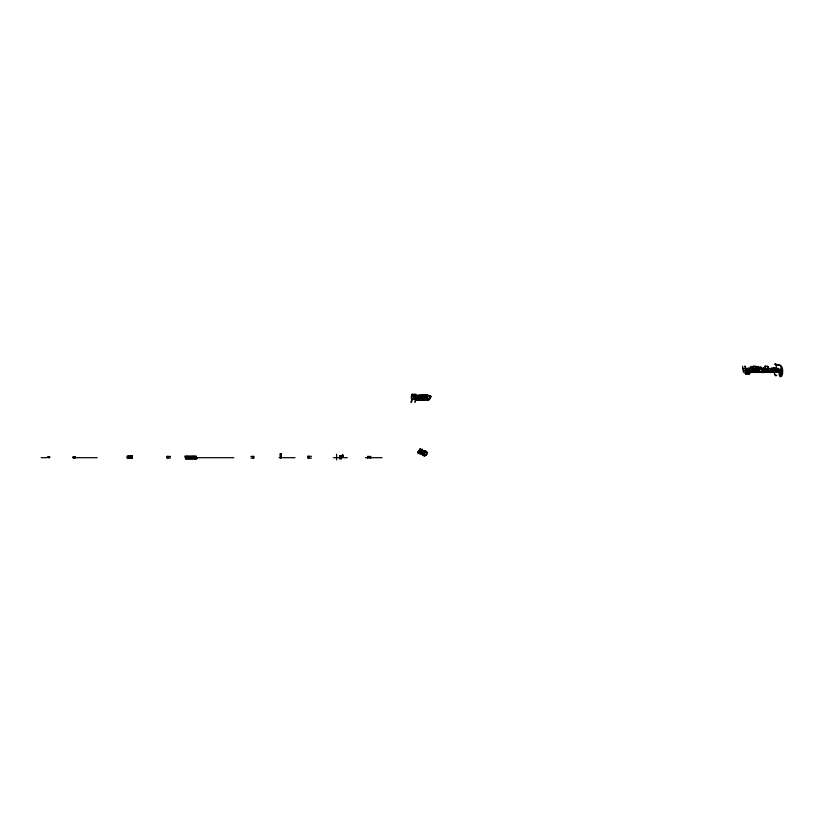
<?xml version="1.0" encoding="UTF-8"?>
<svg xmlns="http://www.w3.org/2000/svg" width="824" height="824" viewBox="0 0 824 824"><rect width="100%" height="100%" fill="white"/><g stroke="black" fill="none" stroke-linecap="round" stroke-linejoin="round"><path stroke-width="1.24" d="M427.11 395.376L426.945 396.251L427.419 395.057L430.653 396.159L429.881 397.518A6.118 1.36 -71.2 0 0 429.86 397.838A3.656 0.814 -71.2 0 1 429.84 398.054L429.036 399.846M414.194 398.878L415.708 395.355M423.969 398.641L425.483 395.118M416.233 395.623L415.584 398.96L419.344 400.011M417.191 395.582L416.233 398.28M763.735 372.108L763.529 371.202A6.314 3.966 90 0 1 763.766 370.759L764.167 369.955A1.112 0.7 -90 0 0 763.858 368.349L764.291 368.771M422.496 450.666L422.073 451.377M415.687 399.321L414.925 402.596M424.412 395.654L423.33 398.456M415.008 395.458L414.977 395.417A2.338 0.525 -71.2 0 0 414.627 395.561A3.049 0.68 -71.2 0 0 414.451 395.788A2.472 0.546 -71.2 0 0 414.009 396.55L411.495 396.756L412.288 394.243L415.893 394.408L415.687 396.488A2.853 0.639 -71.2 0 1 414.647 398.723L414.451 398.971M766.711 371.439L766.722 371.253A4.254 2.668 -90 0 0 766.073 368.658M417.923 397.24L418.355 396.344L417.912 396.921M422.671 397.127L423.093 396.231L422.681 396.787M756.854 372.036L755.958 372.335M759.913 372.118L758.636 372.479L758.039 371.387A2.812 1.761 -90 0 0 758.337 371.943M419.334 399.825L419.581 399.094M766.711 372.118L766.639 372.335A4.841 3.039 -90 0 1 765.98 371.027C766.505 375.394 768.905 368.73 766.001 368.225M747.77 368.709L747.759 368.822A2.688 1.689 -90 0 0 748.151 370.666M752.013 372.067L751.704 372.52A1.051 0.659 -90 0 1 751.313 372.417L751.035 372.067M185.4 457.691L185.266 456.094M753.672 372.108L753.177 371.253M411.248 398.085L411.609 394.748L412.288 394.243M197.4 457.742C196.977 460.019 192.548 460.389 193.455 456.094M414.359 398.662L415.461 395.778M417.593 399.764L417.727 399.238M424.133 398.425L425.236 395.541M415.698 395.716L414.524 398.713M425.472 395.541L424.247 398.713M419.426 452.417L423.155 454.488M775.065 364.115L779.72 365.372L775.065 364.115A8.302 4.347 -78.8 0 1 776.599 365.125M768.287 368.73L768.761 368.225A2.596 1.627 -90 0 1 769.225 368.338L769.462 368.483A3.399 2.132 90 0 1 769.812 368.792M782.625 373.54L781.883 375.826L780.647 376.702A3.976 2.081 -78.8 0 1 780.41 376.671A3.44 1.802 -78.8 0 1 779.494 375.775L779.37 375.435A4.81 2.524 -78.8 0 1 779.236 374.879A5.418 2.843 -78.8 0 1 779.216 371.892C778.865 367.988 785.035 370.254 777.887 368.956M411.094 401.381L411.114 402.39M415.296 401.453L415.296 401.401A2.276 0.536 -87.4 0 0 415.368 399.207M421.486 399.218L421.322 400.031L421.291 399.218M424.113 395.438C421.352 396.9 423.721 401.494 426.317 399.249M417.15 395.942L416.542 398.929L417.675 395.983M418.973 399.31L418.819 400.062L419.128 399.331M419.776 400.031L419.931 399.29M416.038 397.745L416.213 395.417M416.985 397.724L417.469 395.386L416.831 395.396M426.945 399.269C424.988 401.298 421.867 399.187 424.288 396.9A2.338 0.525 -71.2 0 0 424.422 396.498L424.092 395.221L426.245 395.953M419.107 398.6L420.302 395.541L420.281 396.117M420.25 398.579L421.455 395.51M425.215 398.456L426.42 395.839M748.604 370.553L748.254 368.596M427.265 399.218L427.203 399.743M422.382 395.51L421.538 396.89L422.187 395.386M421.867 395.53L420.642 398.62M744.041 372.077L743.197 372.139L743.701 371.078M417.541 399.228L417.428 399.99M420.909 398.538L421.775 397.096L421.157 398.61M425.689 451.202L425.411 451.748M427.594 452.479L427.326 453.025M765.084 371.583L764.682 372.52L764.445 371.027A6.953 4.367 -90 0 1 764.373 371.397L763.704 372.293M421.424 398.528L422.702 395.376M418.139 395.685L416.913 398.734M422.897 395.52L421.651 398.62M427.038 395.087L426.348 396.818A3.976 0.886 -71.2 0 0 426.327 397.065A4.707 1.051 -71.2 0 1 426.296 397.426L425.895 398.713L426.605 396.952A3.656 0.814 -71.2 0 0 426.626 396.735A6.118 1.36 -71.2 0 1 426.647 396.416L427.017 395.324M762.828 369.028L762.633 369.616L762.787 368.38M425.977 397.415L425.792 398.497M750.479 371.603C745.998 365.691 763.024 369.626 750.201 368.297M773.746 368.297L774.014 371.603M421.445 396.025L421.507 395.582M428.727 399.815C419.643 401.082 430.458 393.975 423.588 395.232L423.258 396.107L423.34 395.53M429.716 397.25L430.272 396.19M418.489 396.231L418.592 395.644M425.472 396.251L425.637 395.324M765.764 368.616L766.444 371.655M751.2 367.123L750.427 366.979L751.076 366.278M777.351 368.668L778.031 372.18M747.78 372.026L747.729 372.067A1.267 0.793 -90 0 0 747.553 372.293A1.03 0.649 -90 0 0 747.389 372.994A1.123 0.7 -90 0 0 747.471 373.519L746.668 374.374A5.562 3.502 -90 0 1 746.173 374.395L745.092 373.519A1.123 0.7 -90 0 1 745.009 372.994A1.03 0.649 -90 0 1 745.164 372.293M417.232 398.528L417.778 397.106M421.97 398.404L422.516 396.993M411.609 401.566L411.701 401.185A2.276 0.536 -87.4 0 0 411.495 398.167M424.391 451.027L426.389 452.335M766.073 372.304L765.98 372.376A3.615 2.266 -90 0 1 765.733 372.057M430.88 396.756L430.159 398.435A11.608 2.585 -71.2 0 0 430.025 398.744L426.77 397.642L427.708 395.129M430.004 398.744L430.942 396.231M416.728 395.973L415.605 398.96M417.335 396.097L415.162 395.355L414.235 396.529A3.801 0.845 -71.2 0 0 414.112 396.828A2.925 0.649 -71.2 0 0 413.73 397.838L413.607 398.734L414.132 398.167M419.818 395.242L418.87 396.416A3.801 0.845 -71.2 0 0 418.736 396.715A2.925 0.649 -71.2 0 0 418.365 397.724C417.5 400.145 423.155 396.725 424.154 399.887M418.664 452.016L418.788 451.83A2.678 0.628 -56.3 0 0 419.746 451.192L419.859 450.378A2.627 0.618 -56.3 0 0 418.994 451.222A2.791 0.649 -56.3 0 0 418.808 451.459L417.995 452.942L418.674 452.5M424.236 453.725L424.679 453.046M424.834 453.169L424.412 453.808M426.142 455.002L426.595 454.323M426.75 454.446L426.317 455.085M425.442 398.754L425.957 397.415M428.717 399.836L428.933 399.187M422.702 451.603L422.681 451.459A2.781 0.649 -56.3 0 0 421.837 452.5M423.248 398.198L424.339 395.417M418.51 396.231L418.849 395.345L421.012 396.087M417.85 396.921L418.386 395.551M420.261 396.251L420.631 395.304L422.794 396.035M421.404 396.22L421.775 395.273L423.979 396.107M422.599 396.797L423.134 395.438M426.368 396.097L426.729 395.149L428.892 395.891M429.737 396.849L429.706 396.262M776.754 368.74L777.084 371.459L778.69 372.458L779.144 370.594L778.041 368.452L772.685 368.225M423.588 395.232L421.064 395.293L419.952 398.672M420.086 399.3L419.797 400.031L416.11 398.909M426.729 395.149L425.771 395.942M420.343 399.434L416.82 398.795M427.646 395.654L427.46 396.087M420.539 399.764L420.992 399.269L420.013 399.99L416.779 398.888L417.933 397.899L417.335 398.662M420.498 398.795L422.269 398.754L422.671 397.786L422.043 398.548M423.732 399.898L425.751 399.249M413.895 396.828L413.421 399.022L414.07 398.28M420.693 452.767L421.064 452.149M420.188 450.481L420.199 450.44A4.151 0.968 -56.3 0 0 421.27 449.626L419.282 452.428M423.835 451.655L424.319 451.161M427.306 396.447L426.925 397.333A11.608 2.585 -71.2 0 0 426.791 397.642M747.018 373.684L745.627 373.684M422.661 451.501L423.217 450.707L421.857 452.304L423.031 450.677L422.527 450.903M776.651 372.077L775.116 372.057M418.056 399.269L417.644 400.103M774.375 368.74L775.961 368.73M749.387 372.211L748.851 370.893L746.276 370.944M422.31 454.076L422.248 454.601L423.134 453.859M765.733 368.338L765.568 368.864L764.796 368.287L765.393 371.655M744.875 366.247L745.596 370.12A19.158 12.041 -90 0 1 745.73 370.656M417.366 399.269L416.614 400.062M418.757 398.054L418.056 398.909L418.644 396.447A2.472 0.546 -71.2 0 1 419.076 395.674A3.049 0.68 -71.2 0 1 419.262 395.438A2.338 0.525 -71.2 0 1 419.529 395.252L419.632 395.345M427.708 399.279L427.429 399.856M425.205 451.655L423.876 453.488M427.1 452.953L426.461 453.921M417.335 399.269L416.923 399.846M742.496 366.247L743.217 370.12A19.158 12.041 -90 0 1 743.351 370.656L745.833 370.656L745.627 368.235A7.292 4.583 -90 0 0 745.483 366.762L745.071 366.155M185.05 456.094L185.761 459.38L186.471 456.094M186.255 456.094L186.966 459.38L187.676 456.094M187.45 456.094L188.16 459.38L188.871 456.094M188.655 456.094L189.365 459.38L190.076 456.094M189.86 456.094L190.571 459.38L191.281 456.094M191.055 456.094L191.765 459.38L192.476 456.094M192.26 456.094L192.97 459.38L193.681 456.094M194.66 456.094L194.752 458.762L194.876 456.094M195.865 456.094L195.958 458.762L196.081 456.094M420.127 453.602L419.983 454.261L420.868 453.571M755.031 368.307L755.33 371.624M418.798 452.788L420.312 450.481M770.522 372.17L769.976 372.53A2.256 1.421 -90 0 1 769.101 372.201C767.484 370.944 770.77 372.716 769.925 370.718A5.006 3.152 -90 0 1 769.286 370.553A3.141 1.978 -90 0 1 768.813 370.192A2.173 1.36 -90 0 1 768.401 369.502M751.117 372.335L750.788 369.399M753.579 372.335L753.692 372.417A1.051 0.659 -90 0 0 753.991 372.53L753.455 366.155L756.968 366.598M774.653 372.335L774.333 369.399M419.89 450.625L419.262 451.418M422.825 454.642L423.495 453.684L425.411 454.961L424.741 455.899M422.516 449.471L421.198 451.058L422.516 449.173M419.735 395.335L422.084 396.056M424.875 451.449L422.485 454.704M761.778 372.015C758.914 371.521 758.997 374.003 758.719 368.874L759.161 371.49M418.242 399.877C419.509 398.558 416.491 401.329 414.905 398.837M417.562 452.458L419.849 449.307M423.948 451.016L424.432 450.45M424.319 451.449L423.072 453.179M422.393 451.264L420.92 453.334L423.052 454.632M423.577 451.408L422.403 453.385A11.248 2.627 -56.3 0 1 422.856 452.767M420.106 453.447L417.881 452.345L420.456 448.802L422.372 450.079M770.924 371.377L772.036 371.902L772.304 370.718A5.006 3.152 -90 0 1 771.666 370.553A3.141 1.978 -90 0 1 771.192 370.192A2.173 1.36 -90 0 1 770.78 369.502A1.236 0.772 -90 0 1 770.656 368.864L771.14 368.225A2.596 1.627 -90 0 1 771.604 368.338L771.841 368.483A3.399 2.132 90 0 1 772.819 369.852A3.615 2.266 -90 0 1 772.933 370.223L772.974 370.409A2.699 1.7 -90 0 1 773.087 371.336A1.318 0.834 -90 0 1 772.902 372.17L772.243 372.53A2.256 1.421 -90 0 1 771.48 372.201L770.924 371.377L768.555 371.377M423.351 453.128L424.927 450.955M421.136 453.365L421.239 453.21A11.248 2.627 -56.3 0 1 421.692 452.592M424.618 456.28L422.228 454.93M426.42 453.571L427.337 452.304L425.421 451.037L423.701 453.416M424.896 451.253L425.421 451.037M419.921 449.039L420.456 448.802M749.294 372.345L749.964 373.509L749.047 374.374A5.562 3.502 -90 0 1 748.553 374.395L747.512 373.643M427.625 399.661L427.656 399.63A2.853 0.639 -71.2 0 0 427.913 399.197M418.901 451.655L419.859 450.491M423.691 451.078C423.217 452.932 422.619 452.644 424.154 451.109M418.829 398.682L419.931 395.324L420.631 395.304M746.482 371.48C746.06 374.178 745.308 370.1 746.142 371.665M748.872 371.459L747.945 371.902M764.373 372.355L762.138 372.448L762.107 368.534M418.149 452.222L417.593 452.809M423.351 453.313L423.423 453.241A3.543 0.824 -56.3 0 0 423.639 452.984L423.639 452.922A2.421 0.567 -56.3 0 1 423.309 453.293L422.867 453.715M425.328 454.508L424.793 454.982M421.528 451.758L422.104 450.841L421.167 451.995A2.678 0.628 -56.3 0 0 422.001 451.531M758.626 371.49L758.729 371.387A2.812 1.761 90 0 0 759.017 371.943M750.087 371.243L750.911 372.458M773.623 371.243L774.457 372.458M776.826 375.353L776.033 375.765A3.976 2.081 -78.8 0 1 775.703 375.744A3.44 1.802 -78.8 0 1 774.787 374.848L774.673 374.508A4.81 2.524 -78.8 0 1 774.529 373.942A5.418 2.843 -78.8 0 1 774.406 372.118M754.928 371.243L755.752 372.458M775.446 368.74L776.033 368.472L773.633 368.493M762.19 372.53L761.87 372.53A1.916 1.205 90 0 1 761.942 372.355L761.994 372.355M427.368 452.438L426.987 452.86L425.462 451.161M411.32 402.431L412.072 399.249L411.537 396.756M420.93 452.85L420.281 453.303L421.064 451.799A2.791 0.649 -56.3 0 1 421.26 451.562A2.627 0.618 -56.3 0 1 422.125 450.718L422.444 450.584M415.893 394.408L411.609 394.748M748.851 370.893C750.458 369.832 747.79 367.319 748.635 368.75M745.298 368.297L746.647 368.74M753.311 372.458L752.817 372.118M772.057 372.458L771.511 372.108M748.079 368.235L747.698 368.297A1.308 0.824 90 0 0 747.43 368.503L745.051 368.503M418.849 395.345L417.789 395.376L419.952 396.107M415.152 398.929L418.396 400.031M419.128 398.826L422.362 399.928L418.736 398.744M420.271 398.806L423.505 399.908L419.869 398.713M425.236 398.682L428.47 399.784M755.454 367.123L757.833 367.123A5.377 3.378 -90 0 0 759.017 368.627M748.975 368.225L754.156 368.472M772.51 368.225L776.012 368.493M765.465 368.349L762.416 368.287L763.189 368.905M744.772 368.998L747.152 368.998M769.678 370.409L772.273 370.481L771.521 368.544M769.925 370.718L772.304 370.718M749.727 372.407L752.827 372.407L752.291 369.512A3.183 1.998 -90 0 1 752.209 368.905M754.588 372.407L757.668 372.407L756.679 366.927M773.262 372.407L776.363 372.407L775.827 369.512A3.183 1.998 -90 0 1 775.745 368.905M280.212 453.859L281.211 453.859L281.159 457.691M343.103 455.26L342.104 455.26L342.156 456.29L343.103 456.29L343.103 455.26L343.052 456.29M339.56 455.61L341.167 455.61M339.56 455.724L341.167 455.724M132.376 456.238L127.04 456.218L127.081 458.206L132.376 458.185L132.314 456.156L127.936 456.156L127.998 458.268L132.314 458.268M311.451 456.29L307.805 456.29L307.898 458.123L311.451 458.123M250.918 456.403L252.741 456.403M253.246 456.403L254.019 456.403M367.968 456.434L370.769 456.434L370.769 457.979L367.968 457.979M73.223 457.711L73.223 456.712L75.303 456.712L75.303 457.711M49.677 456.887L47.947 456.887L47.947 457.526L49.677 457.526M41.2 457.691L46.906 457.691M72.996 457.691L97.16 457.691M194.299 457.691L233.81 457.691M279.058 457.691L295.043 457.691M333.359 457.691L347.316 457.691M365.444 457.691L367.72 457.691M370.419 457.691L382.058 457.691M250.918 458.01L252.741 458.01M253.246 458.01L254.019 458.01M341.167 458.793L339.56 458.896L339.56 455.569M752.837 368.225L753.476 368.75M755.217 368.225L756.03 369.039A6.839 4.295 -90 0 1 756.205 369.389L756.566 370.213L755.824 366.155M771.532 368.225L772.181 368.75M773.911 368.225L775.24 370.161L774.89 368.225M750.376 368.225L751.694 370.161L751.344 368.225M763.374 372.53L762.746 372.015M765.754 372.53L765.074 371.912M763.58 368.225L763.611 368.246A2.884 1.813 -90 0 0 762.993 368.338M412.196 395.561L415.863 395.561M411.578 396.035L415.183 396.21M761.778 372.52L761.088 372.118M772.273 370.481L771.295 368.792M750.819 368.225L751.818 368.658M765.136 366.155L766.093 366.423M751.519 368.225L752.508 368.668M749.14 368.225L750.097 368.493M426.029 395.17L428.181 395.901M422.805 395.252L425.05 395.983L422.372 395.262M421.857 395.273L424.484 396.097M421.064 395.293L423.227 396.025M418.067 395.366L420.312 396.097M425.266 398.579L428.501 399.681M422.269 398.754L425.503 399.856M421.435 398.775L424.793 399.774M420.951 398.692L424.278 399.794M417.531 398.868L420.765 399.97M774.488 369.101L774.653 369.296A6.695 4.213 90 0 1 775.384 371.078M750.952 369.101L751.117 369.296A6.695 4.213 90 0 1 751.849 371.078L752.106 372.407M764.178 372.263L764.239 372.345A1.916 1.205 90 0 0 764.136 372.427M777.784 368.586L777.825 368.647A5.449 3.42 -90 0 1 778.433 371.809M755.824 372.046L755.639 369.399M775.786 375.064L775.641 374.467M760.604 368.349L760.707 368.874M756.71 371.068L756.968 372.407M767.35 366.155L768.37 371.758M765.527 369.193L764.971 366.155L768.504 366.587M760.748 367.123L760.974 368.349L758.224 368.349L761.067 368.874L761.582 371.768M758.595 368.349L758.368 367.123L760.892 367.123A5.377 3.378 -90 0 0 762.076 368.627M757.689 367.123L758.523 371.768M753.033 368.225L753.651 371.686M768.256 367.247L769.101 371.984L768.308 372.335A3.615 2.266 -90 0 1 767.793 371.346L767.886 371.274A2.771 1.741 90 0 0 768.184 371.882M775.405 371.068L775.641 372.407M743.454 370.656L743.248 368.235M780.276 374.457L780.864 376.177L781.543 373.251A23.762 12.453 -78.8 0 0 781.471 370.275L780.4 371.408A11.042 5.789 -78.8 0 0 780.297 374.446M370.409 456.434L370.491 457.979M342.774 455.26L342.815 456.29M342.609 455.26L342.66 456.29M342.465 455.26L342.444 456.29M342.403 455.26L342.393 456.29M341.167 455.569L341.167 458.896M336.563 454.22L336.563 459.885M308.815 456.29L308.815 458.123M308.423 456.29L308.423 458.123M281.036 453.859L281.097 457.691M280.953 453.859L280.881 457.691M280.654 453.859L280.768 457.691M280.49 453.859L280.5 457.691M280.232 453.859L280.263 457.691M253.576 456.403L253.617 458.01M252.824 456.403L252.824 458.01M167.921 456.403L167.921 458.01M167.519 456.403L167.519 458.01M132.211 456.156L132.211 458.268M131.984 456.156L132.097 458.268M131.634 456.156L131.634 458.268M131.16 456.156L131.16 458.268M131.026 456.156L131.026 458.268M130.882 456.156L130.882 458.268M130.645 456.156L130.697 458.268M130.439 456.156L130.573 458.268M130.233 456.156L130.233 458.268M130.11 456.156L130.11 458.268M129.862 456.156L129.862 458.268M129.625 456.156L129.625 458.268M129.378 456.156L129.378 458.268M129.327 456.156L129.327 458.268M129.131 456.156L129.152 458.268M128.925 456.156L128.925 458.268M128.791 456.156L128.802 458.268M128.626 456.156L128.678 458.268M128.503 456.238L128.4 458.185L128.307 456.238M128.111 456.156L128.111 458.268M75.139 456.712L75.221 457.711M75.118 456.712L75.118 457.711M74.634 456.712L74.634 457.711M74.613 456.712L74.593 457.711M74.325 456.712L74.325 457.711M73.985 456.712L73.985 457.711M73.892 456.712L73.892 457.711M73.594 456.712L73.624 457.711M73.274 456.712L73.326 457.711M49.584 456.887L49.615 457.526M49.471 456.887L49.471 457.526M48.946 456.887L48.946 457.526M48.771 457.526L48.719 456.887L48.575 457.526M48.359 456.887L48.359 457.526M48.338 456.887L48.338 457.526M48.173 456.887L48.173 457.526M425.452 396.282A2.853 0.639 -71.2 0 1 424.422 398.486M418.242 399.238A2.853 0.639 -71.2 0 1 417.881 399.825M422.99 452.675A2.781 0.649 -56.3 0 1 423.814 451.583M427.223 453.107A2.297 0.536 -56.3 0 1 425.421 455.157M425.318 451.84A2.297 0.536 -56.3 0 1 423.515 453.88M779.761 365.084A8.302 4.347 -78.8 0 1 782.522 373.529M779.823 365.125A7.468 3.914 -78.8 0 1 781.307 369.708M775.116 364.187A7.468 3.914 -78.8 0 1 776.599 368.781M773.901 371.809A1.833 1.154 90 0 1 773.705 371.428M764.013 372.036A4.841 3.039 90 0 0 764.167 372.283A1.957 1.236 -90 0 1 762.818 371.995M762.921 371.83A1.329 0.834 -90 0 1 762.931 370.46L763.446 369.482A1.906 1.195 -90 0 0 763.601 369.173L763.086 368.575A1.236 0.783 -90 0 0 762.9 368.853M760.954 368.235A2.884 1.813 -90 0 1 761.242 368.225L761.479 368.349A1.112 0.7 -90 0 1 761.675 368.555M761.736 372.376A1.957 1.236 -90 0 1 760.583 372.18M761.397 371.943A2.812 1.761 90 0 1 761.108 371.377M759.306 368.276A5.377 3.378 -90 0 1 758.513 367.133M755.814 369.039A3.811 2.4 90 0 1 756.514 371.119M755.165 371.748A1.607 1.009 -90 0 1 755.011 371.428M753.476 371.871A3.131 1.967 -90 0 1 753.188 371.253M750.365 371.809A1.833 1.154 90 0 1 750.17 371.428M748.202 370.841A1.576 0.989 90 0 1 747.008 368.946M752.786 366.783C753.775 368.853 753.661 364.61 752.796 366.752M747.976 373.427C749.871 375.62 749.449 370.841 747.976 373.365M170.135 456.403L166.778 456.403L166.778 458.01L170.135 458.01L170.135 456.403M367.7 456.434L367.607 457.979L367.7 456.434M49.244 457.526L49.224 456.887L49.152 457.526"/></g></svg>
